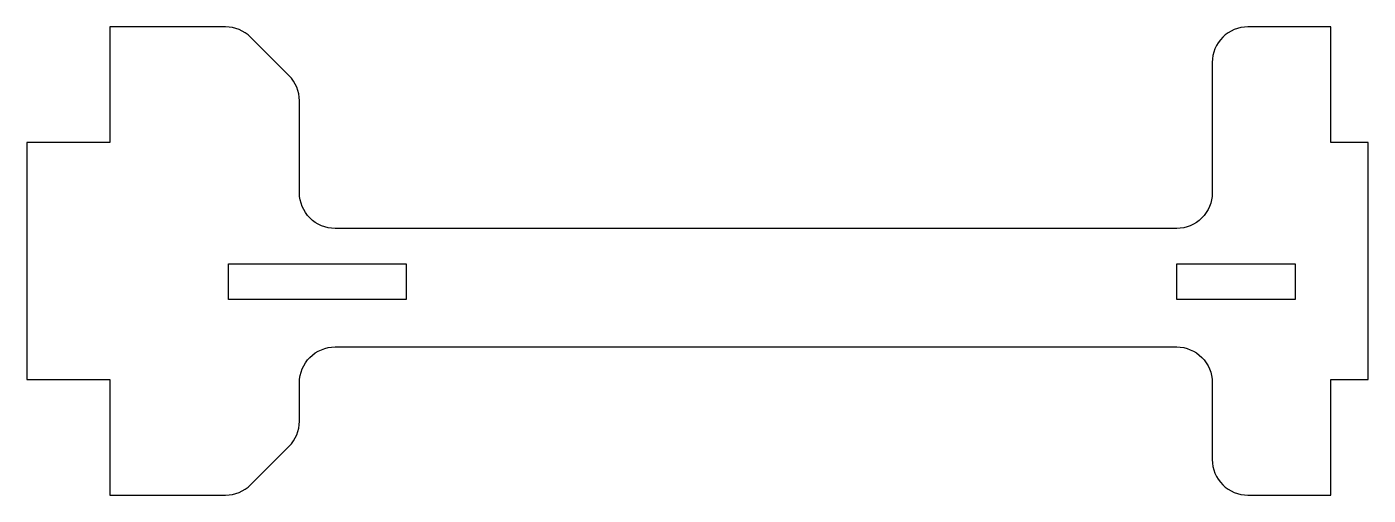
# Model space of a CAD drawing. Header units: millimetres. Extents: x -59 to 55, y -20 to 20.
import ezdxf

# ---------------------------------------------------------------- set-up
doc = ezdxf.new("R2010")
doc.units = ezdxf.units.MM
doc.layers.get('0').update_dxf_attribs({"linetype": 'CONTINUOUS'})

msp = doc.modelspace()

# ---------------------------------------------------------------- linework, layer by layer
msp.add_lwpolyline([(-39.62, 18.87, 0.198912), (-41.74, 19.75), (-51.5, 19.75), (-51.5, 10), (-58.5, 10), (-58.5, -10), (-51.5, -10), (-51.5, -19.75), (-41.74, -19.75, 0.198912), (-39.62, -18.87), (-36.38, -15.63, 0.198912), (-35.5, -13.51), (-35.5, -10.25, -0.414214), (-32.5, -7.25), (38.5, -7.25, -0.414214), (41.5, -10.25), (41.5, -16.75, 0.414214), (44.5, -19.75), (51.5, -19.75), (51.5, -10), (54.65, -10), (54.65, 10), (51.5, 10), (51.5, 19.75), (44.5, 19.75, 0.414214), (41.5, 16.75), (41.5, 5.75, -0.414214), (38.5, 2.75), (-32.5, 2.75, -0.414214), (-35.5, 5.75), (-35.5, 13.51, 0.198912), (-36.38, 15.63)], format="xyb", close=True)
for points in [[(-26.5, -0.25), (-26.5, -3.25), (-41.5, -3.25), (-41.5, -0.25)], [(38.5, -0.25), (48.5, -0.25), (48.5, -3.25), (38.5, -3.25)]]:
    msp.add_lwpolyline(points, close=True)

doc.saveas('drawing.dxf')
